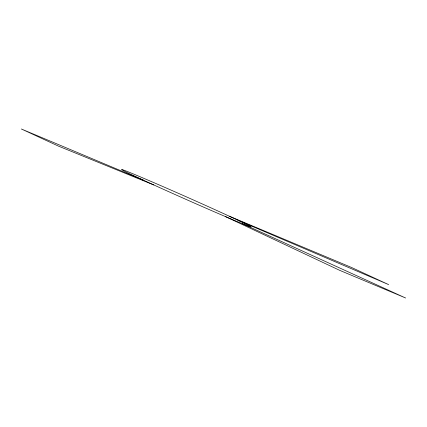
<?xml version="1.0" encoding="UTF-8"?>
<svg xmlns="http://www.w3.org/2000/svg" width="427" height="427" viewBox="0 0 427 427"><rect width="100%" height="100%" fill="white"/><g stroke="black" fill="none" stroke-linecap="round" stroke-linejoin="round"><path stroke-width="0.64" d="M153.805 184.944L58.6 146.183L21.35 128.991L143.477 180.215M229.294 216.206L351.421 267.43L388.671 284.622L237.962 220.241M242.285 223.652L405.65 298.009L339.636 270.318L225.456 216.596M153.416 184.768A70.77 1.233 23.9 0 0 251.087 226.886A70.77 1.233 23.9 0 0 154.659 182.98A70.77 1.233 23.9 0 0 153.416 184.768"/></g></svg>
